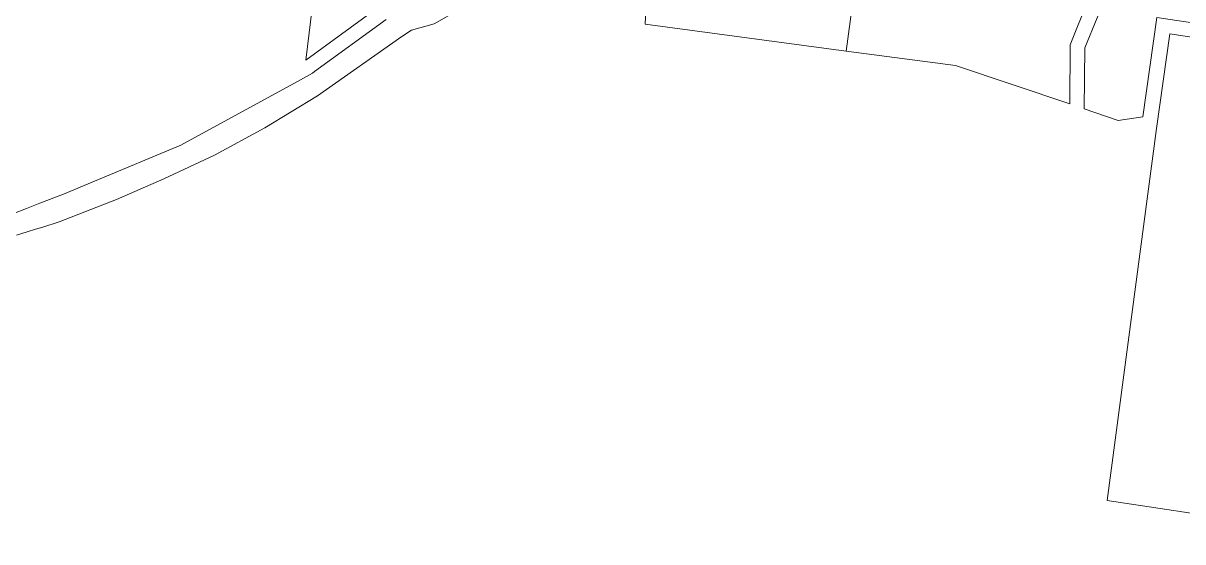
# Model space of a CAD drawing. Header units: metres. Extents: x 244561 to 254068, y 6159332 to 6162744.
# Drawn here: x 249314 to 250965, y 6159332 to 6160070 of the extents above; entities that cross this region are included whole.
import ezdxf

# ---------------------------------------------------------------- set-up
doc = ezdxf.new("R2010")
doc.units = ezdxf.units.M
doc.layers.add('Cadastre Developer_SP_NEW', color=92, linetype='Continuous', lineweight=15)
doc.layers.add('Cadastre Land Parcels_SP_EXT', color=118, linetype='Continuous', lineweight=15)

msp = doc.modelspace()

# ---------------------------------------------------------------- linework, layer by layer
at = {"layer": 'Cadastre Developer_SP_NEW', "linetype": 'Continuous'}
for points in [[(250536.1311, 6160403.1182), (250516.3463, 6160405.8282), (250531.5134, 6160515.5639), (250423.3608, 6160467.0374), (250378.8851, 6160425.6051), (250350.8012, 6160342.224), (250268.9624, 6160276.0273), (250238.7701, 6160204.1931), (250200.7372, 6160088.6176), (250199.7537, 6160068.4452), (250485.8278, 6160029.7764), (250536.1311, 6160403.1182)], [(250804.7403, 6160039.1911), (250857.0239, 6160169.5084), (250877.8138, 6160357.1685), (250788.9674, 6160369.2593), (250757.2819, 6160373.5718), (250735.0329, 6160376.5998), (250536.1311, 6160403.1182), (250485.8278, 6160029.7764), (250641.6045, 6160009.7086), (250804.2508, 6159955.0217), (250804.7403, 6160039.1911)], [(251287.1061, 6160266.6933), (251120.2892, 6160308.028), (251093.5161, 6160323.6079), (250900.8395, 6160352.5639), (250878.4531, 6160163.3303), (250825.7625, 6160034.7675), (250824.617, 6159948.1831), (250873.2107, 6159931.2571), (250908.4482, 6159936.7061), (250928.1363, 6160077.8831), (251251.7072, 6160029.5815), (251287.1061, 6160266.6933)], [(251486.345, 6160114.2856), (251459.1017, 6160155.5591), (251424.8322, 6160191.2127), (251378.2301, 6160228.9289), (251337.6473, 6160253.8188), (251307.3351, 6160266.4776), (251267.4252, 6160005.7769), (250946.8749, 6160054.8441), (250927.5778, 6159920.1282), (250857.5761, 6159391.1522), (251247.5652, 6159332.4669), (251325.1502, 6159368.933), (251447.2933, 6159989.7), (251486.345, 6160114.2856)]]:
    msp.add_lwpolyline(points, close=True, dxfattribs=at)
for points in [[(249755.5322, 6160336.6109), (249716.5324, 6160017.1629), (249819.9827, 6160092.3653)], [(249830.9343, 6160074.9845), (249729.0571, 6160001.0809), (249726.0278, 6159998.8272), (249704.7081, 6159986.862), (249538.9667, 6159896.4961), (249415.8126, 6159845.1718), (249371.8547, 6159826.8525), (249337.9062, 6159813.7202), (249326.4672, 6159809.2853), (249318.8887, 6159806.3466), (249260.4427, 6159783.684)], [(249304.642, 6159768.1682), (249319.9246, 6159772.9624), (249331.957, 6159776.7357), (249342.3663, 6159780.0012), (249365.8345, 6159787.3624), (249447.072, 6159819.0894), (249514.3822, 6159848.5923), (249586.6852, 6159882.0229), (249658.2222, 6159921.1551), (249733.4228, 6159966.7283), (249853.4885, 6160050.8231), (249867.255, 6160060.0355), (249899.4539, 6160069.0342), (249920.1482, 6160080.9471)]]:
    msp.add_lwpolyline(points, dxfattribs=at)
at = {"layer": 'Cadastre Land Parcels_SP_EXT', "linetype": 'Continuous'}
for points in [[(250536.1311, 6160403.1182), (250516.3463, 6160405.8282), (250531.5134, 6160515.5639), (250423.3608, 6160467.0374), (250378.8851, 6160425.6051), (250350.8012, 6160342.224), (250268.9624, 6160276.0273), (250238.7701, 6160204.1931), (250200.7372, 6160088.6176), (250199.7537, 6160068.4452), (250485.8278, 6160029.7764), (250536.1311, 6160403.1182)], [(250804.7403, 6160039.1911), (250857.0239, 6160169.5084), (250877.8138, 6160357.1685), (250788.9674, 6160369.2593), (250757.2819, 6160373.5718), (250735.0329, 6160376.5998), (250536.1311, 6160403.1182), (250485.8278, 6160029.7764), (250641.6045, 6160009.7086), (250804.2508, 6159955.0217), (250804.7403, 6160039.1911)], [(251287.1061, 6160266.6933), (251120.2892, 6160308.028), (251093.5161, 6160323.6079), (250900.8395, 6160352.5639), (250878.4531, 6160163.3303), (250825.7625, 6160034.7675), (250824.617, 6159948.1831), (250873.2107, 6159931.2571), (250908.4482, 6159936.7061), (250928.1363, 6160077.8831), (251251.7072, 6160029.5815), (251287.1061, 6160266.6933)], [(251486.345, 6160114.2856), (251459.1017, 6160155.5591), (251424.8322, 6160191.2127), (251378.2301, 6160228.9289), (251337.6473, 6160253.8188), (251307.3351, 6160266.4776), (251267.4252, 6160005.7769), (250946.8749, 6160054.8441), (250927.5778, 6159920.1282), (250857.5761, 6159391.1522), (251247.5652, 6159332.4669), (251325.1502, 6159368.933), (251447.2933, 6159989.7), (251486.345, 6160114.2856)]]:
    msp.add_lwpolyline(points, close=True, dxfattribs=at)
for points in [[(249755.5322, 6160336.6109), (249716.5324, 6160017.1629), (249819.9827, 6160092.3653)], [(249830.9343, 6160074.9845), (249729.0571, 6160001.0809), (249726.0278, 6159998.8272), (249704.7081, 6159986.862), (249538.9667, 6159896.4961), (249415.8126, 6159845.1718), (249371.8547, 6159826.8525), (249337.9062, 6159813.7202), (249326.4672, 6159809.2853), (249318.8887, 6159806.3466), (249260.4427, 6159783.684)], [(249304.642, 6159768.1682), (249319.9246, 6159772.9624), (249331.957, 6159776.7357), (249342.3663, 6159780.0012), (249365.8345, 6159787.3624), (249447.072, 6159819.0894), (249514.3822, 6159848.5923), (249586.6852, 6159882.0229), (249658.2222, 6159921.1551), (249733.4228, 6159966.7283), (249853.4885, 6160050.8231), (249867.255, 6160060.0355), (249899.4539, 6160069.0342), (249920.1482, 6160080.9471)]]:
    msp.add_lwpolyline(points, dxfattribs=at)

doc.saveas('drawing.dxf')
